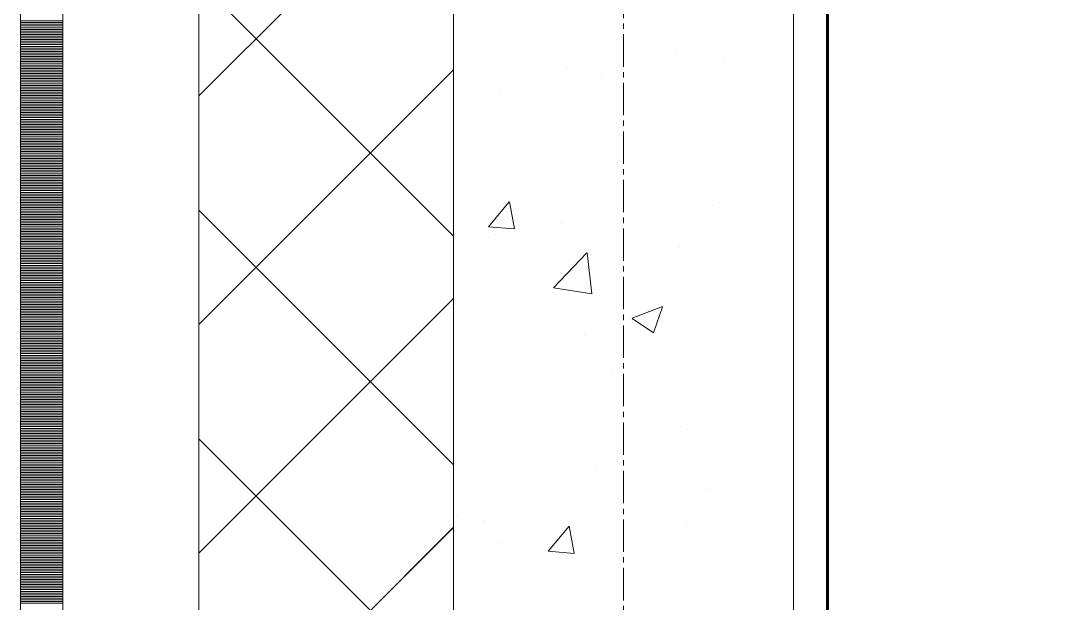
# Model space of a CAD drawing. Header units: millimetres. Extents: x 470010 to 1231400, y -134005 to 421770.
# Drawn here: x 672519 to 673122, y -76737 to -76393 of the extents above; entities that cross this region are included whole.
import ezdxf
from ezdxf.enums import TextEntityAlignment as Align

# ---------------------------------------------------------------- set-up
doc = ezdxf.new("R2010")
doc.units = ezdxf.units.MM
doc.linetypes.add('CENTER2', pattern=[28.575, 19.05, -3.175, 3.175, -3.175])
doc.linetypes.add('DASHED', pattern=[19.05, 12.7, -6.35])
doc.layers.get('Defpoints').update_dxf_attribs({"color": 140})
for name, color, linetype, lineweight in [('0) шп потолок', 3, 'Continuous', 60), ('АР_Стены ПЕНОблок', 52, 'Continuous', 20), ('АР_Тонкая', 254, 'Continuous', 5), ('АР_Утеплитель', 31, 'Continuous', 0), ('АР_Штриховка', 8, 'Continuous', 0)]:
    doc.layers.add(name, color=color, linetype=linetype, lineweight=lineweight)
doc.layers.add('АР_Делит', color=120, linetype='Continuous', lineweight=0, plot=False)
doc.layers.add('РД_Оси_100', color=7, linetype='Continuous', lineweight=0, true_color=0x525252)
doc.styles.add('style1', font='ARIALN.TTF')

# ---------------------------------------------------------------- blocks, each defined once
blk = doc.blocks.new('СОШ_2200_АР_ОСИ_М100_28.05.24')
at = {"layer": 'АР_Делит', "color": 251, "linetype": 'DASHED', "true_color": 0x636466}
blk.add_lwpolyline([(114955, 135155), (114955, -355), (93595.036, -355), (93595.036, 13855), (94145, 13855), (94145, 68320), (66055, 68320), (66055, 13857.73), (83455, 13857.73), (83455, -355), (45245, -355), (45245, 13145), (44695, 13145), (44695, 26755), (45245, 26755), (45245, 68320), (20455, 68320), (20455, 26755), (27955, 26755), (27955, 13145), (-355, 13145), (-355, 100855)], dxfattribs=at)
at = {"layer": 'РД_Оси_100', "color": 251, "linetype": 'CENTER2', "true_color": 0x636466}
blk.add_line((0, -6155), (0, 139938.679), dxfattribs=at)
blk = doc.blocks.new('A$C9108343f')
at = {"layer": '0) шп потолок'}
blk.add_lwpolyline([(14854.96, 26375), (14854.96, 29445), (7274.96, 29445), (7274.96, 20375), (14854.96, 20375), (14854.96, 25235)], dxfattribs=at)
at = {"layer": 'АР_Стены ПЕНОблок', "color": 18, "linetype": 'Continuous', "lineweight": 20, "true_color": 0x000000}
for p, q in [((7054.96, 97555), (7054.96, 21355)), ((7254.96, 21355), (7254.96, 97555))]:
    blk.add_line(p, q, dxfattribs=at)
at = {"layer": 'АР_Тонкая', "color": 18, "linetype": 'Continuous', "lineweight": 5, "true_color": 0x000000}
for p, q in [((6799.96, 97555), (6799.96, 21355)), ((6824.96, 97555), (6824.96, 21355)), ((6824.96, 21355), (6824.96, 97555)), ((6904.96, 21355), (6904.96, 97555))]:
    blk.add_line(p, q, dxfattribs=at)
at = {"layer": 'АР_Утеплитель', "color": 18, "linetype": 'Continuous', "lineweight": 0, "true_color": 0x000000}
for p, q in [((6904.96, 97555), (6904.96, 21355)), ((7054.96, 21355), (7054.96, 97555))]:
    blk.add_line(p, q, dxfattribs=at)
at = {"layer": 'АР_Штриховка', "color": 18, "linetype": 'Continuous', "lineweight": 0, "true_color": 0x000000}
for p, q in [((6904.96, 23928.57), (7054.96, 24078.57)), ((7054.96, 23846), (6904.96, 23996)), ((6799.96, 23972.75), (6824.96, 23972.75)), ((6799.96, 23971.75), (6824.96, 23971.75)), ((6799.96, 23970.75), (6824.96, 23970.75)), ((6799.96, 23969.75), (6824.96, 23969.75)), ((6799.96, 23968.75), (6824.96, 23968.75)), ((7238.69, 23968.83), (7238.69, 23968.83)), ((6799.96, 23967.75), (6824.96, 23967.75)), ((6799.96, 23966.75), (6824.96, 23966.75)), ((6799.96, 23965.75), (6824.96, 23965.75)), ((6799.96, 23964.75), (6824.96, 23964.75)), ((6799.96, 23963.75), (6824.96, 23963.75)), ((6799.96, 23962.75), (6824.96, 23962.75)), ((6799.96, 23961.75), (6824.96, 23961.75)), ((6799.96, 23960.75), (6824.96, 23960.75)), ((6799.96, 23959.75), (6824.96, 23959.75)), ((6799.96, 23958.75), (6824.96, 23958.75)), ((6799.96, 23957.75), (6824.96, 23957.75)), ((6799.96, 23956.75), (6824.96, 23956.75)), ((6799.96, 23955.75), (6824.96, 23955.75)), ((6799.96, 23954.75), (6824.96, 23954.75)), ((6799.96, 23953.75), (6824.96, 23953.75)), ((6799.96, 23952.75), (6824.96, 23952.75)), ((6799.96, 23951.75), (6824.96, 23951.75)), ((6799.96, 23950.75), (6824.96, 23950.75)), ((7185.51, 23953.33), (7185.51, 23953.33)), ((6799.96, 23949.75), (6824.96, 23949.75)), ((6799.96, 23948.75), (6824.96, 23948.75)), ((6799.96, 23947.75), (6824.96, 23947.75)), ((6799.96, 23946.75), (6824.96, 23946.75)), ((6799.96, 23945.75), (6824.96, 23945.75)), ((6799.96, 23944.75), (6824.96, 23944.75)), ((7121.92, 23944.95), (7121.92, 23944.95)), ((7214.59, 23950.34), (7214.59, 23950.34)), ((6799.96, 23943.75), (6824.96, 23943.75)), ((6799.96, 23942.75), (6824.96, 23942.75)), ((6799.96, 23941.75), (6824.96, 23941.75)), ((6799.96, 23940.75), (6824.96, 23940.75)), ((6799.96, 23939.75), (6824.96, 23939.75)), ((6799.96, 23938.75), (6824.96, 23938.75)), ((6904.96, 23793.86), (7054.96, 23943.86)), ((7142.23, 23939.39), (7142.23, 23939.39)), ((7156.65, 23940.44), (7156.65, 23940.44)), ((6799.96, 23937.75), (6824.96, 23937.75)), ((6799.96, 23936.75), (6824.96, 23936.75)), ((6799.96, 23935.75), (6824.96, 23935.75)), ((6799.96, 23934.75), (6824.96, 23934.75)), ((6799.96, 23933.75), (6824.96, 23933.75)), ((6799.96, 23932.75), (6824.96, 23932.75)), ((6799.96, 23931.75), (6824.96, 23931.75)), ((6799.96, 23930.75), (6824.96, 23930.75)), ((6799.96, 23929.75), (6824.96, 23929.75)), ((6799.96, 23928.75), (6824.96, 23928.75)), ((6799.96, 23927.75), (6824.96, 23927.75)), ((6799.96, 23926.75), (6824.96, 23926.75)), ((7082.66, 23931.3), (7082.66, 23931.3)), ((6799.96, 23925.75), (6824.96, 23925.75)), ((6799.96, 23924.75), (6824.96, 23924.75)), ((6799.96, 23923.75), (6824.96, 23923.75)), ((6799.96, 23922.75), (6824.96, 23922.75)), ((6799.96, 23921.75), (6824.96, 23921.75)), ((6799.96, 23920.75), (6824.96, 23920.75)), ((6799.96, 23919.75), (6824.96, 23919.75)), ((6799.96, 23918.75), (6824.96, 23918.75)), ((6799.96, 23917.75), (6824.96, 23917.75)), ((6799.96, 23916.75), (6824.96, 23916.75)), ((6799.96, 23915.75), (6824.96, 23915.75)), ((6799.96, 23914.75), (6824.96, 23914.75)), ((6799.96, 23913.75), (6824.96, 23913.75)), ((6799.96, 23912.75), (6824.96, 23912.75)), ((6799.96, 23911.75), (6824.96, 23911.75)), ((6799.96, 23910.75), (6824.96, 23910.75)), ((6799.96, 23909.75), (6824.96, 23909.75)), ((6799.96, 23908.75), (6824.96, 23908.75)), ((6799.96, 23907.75), (6824.96, 23907.75)), ((6799.96, 23906.75), (6824.96, 23906.75)), ((6799.96, 23905.75), (6824.96, 23905.75)), ((6799.96, 23904.75), (6824.96, 23904.75)), ((6799.96, 23903.75), (6824.96, 23903.75)), ((6799.96, 23902.75), (6824.96, 23902.75)), ((6799.96, 23901.75), (6824.96, 23901.75)), ((6799.96, 23900.75), (6824.96, 23900.75)), ((6799.96, 23899.75), (6824.96, 23899.75)), ((6799.96, 23898.75), (6824.96, 23898.75)), ((6799.96, 23897.75), (6824.96, 23897.75)), ((6799.96, 23896.75), (6824.96, 23896.75)), ((6799.96, 23895.75), (6824.96, 23895.75)), ((6799.96, 23894.75), (6824.96, 23894.75)), ((6799.96, 23893.75), (6824.96, 23893.75)), ((6799.96, 23892.75), (6824.96, 23892.75)), ((6799.96, 23891.75), (6824.96, 23891.75)), ((6799.96, 23890.75), (6824.96, 23890.75)), ((6799.96, 23889.75), (6824.96, 23889.75)), ((6799.96, 23888.75), (6824.96, 23888.75)), ((6799.96, 23887.75), (6824.96, 23887.75)), ((6799.96, 23886.75), (6824.96, 23886.75)), ((6799.96, 23885.75), (6824.96, 23885.75)), ((6799.96, 23884.75), (6824.96, 23884.75)), ((6799.96, 23883.75), (6824.96, 23883.75)), ((6799.96, 23882.75), (6824.96, 23882.75)), ((6799.96, 23881.75), (6824.96, 23881.75)), ((6799.96, 23880.75), (6824.96, 23880.75)), ((6799.96, 23879.75), (6824.96, 23879.75)), ((6799.96, 23878.75), (6824.96, 23878.75)), ((6799.96, 23877.75), (6824.96, 23877.75)), ((6799.96, 23876.75), (6824.96, 23876.75)), ((6799.96, 23875.75), (6824.96, 23875.75)), ((6799.96, 23874.75), (6824.96, 23874.75)), ((6799.96, 23873.75), (6824.96, 23873.75)), ((6799.96, 23872.75), (6824.96, 23872.75)), ((6799.96, 23871.75), (6824.96, 23871.75)), ((6799.96, 23870.75), (6824.96, 23870.75)), ((6799.96, 23869.75), (6824.96, 23869.75)), ((6799.96, 23868.75), (6824.96, 23868.75)), ((6799.96, 23867.75), (6824.96, 23867.75)), ((6799.96, 23866.75), (6824.96, 23866.75)), ((7075.43, 23851.52), (7087.68, 23866.11)), ((7090.75, 23850.21), (7087.81, 23866.13)), ((6799.96, 23865.75), (6824.96, 23865.75)), ((6799.96, 23864.75), (6824.96, 23864.75)), ((6799.96, 23863.75), (6824.96, 23863.75)), ((6799.96, 23862.75), (6824.96, 23862.75)), ((6799.96, 23861.75), (6824.96, 23861.75)), ((6799.96, 23860.75), (6824.96, 23860.75)), ((7054.96, 23711.3), (6904.96, 23861.3)), ((7211.5, 23865.79), (7211.5, 23865.79)), ((7214.89, 23865.81), (7214.89, 23865.81)), ((6799.96, 23859.75), (6824.96, 23859.75)), ((6799.96, 23858.75), (6824.96, 23858.75)), ((6799.96, 23857.75), (6824.96, 23857.75)), ((6799.96, 23856.75), (6824.96, 23856.75)), ((6799.96, 23855.75), (6824.96, 23855.75)), ((6799.96, 23854.75), (6824.96, 23854.75)), ((6799.96, 23853.75), (6824.96, 23853.75)), ((6799.96, 23852.75), (6824.96, 23852.75)), ((6799.96, 23851.75), (6824.96, 23851.75)), ((6799.96, 23850.75), (6824.96, 23850.75)), ((6799.96, 23849.75), (6824.96, 23849.75)), ((6799.96, 23848.75), (6824.96, 23848.75)), ((7075.43, 23851.51), (7090.61, 23850.18)), ((7118.69, 23853.14), (7118.69, 23853.14)), ((6799.96, 23847.75), (6824.96, 23847.75)), ((6799.96, 23846.75), (6824.96, 23846.75)), ((6799.96, 23845.75), (6824.96, 23845.75)), ((6799.96, 23844.75), (6824.96, 23844.75)), ((6799.96, 23843.75), (6824.96, 23843.75)), ((6799.96, 23842.75), (6824.96, 23842.75)), ((7055.1, 23844.77), (7055.1, 23844.77)), ((7079.57, 23846.74), (7079.57, 23846.74)), ((6799.96, 23841.75), (6824.96, 23841.75)), ((6799.96, 23840.75), (6824.96, 23840.75)), ((6799.96, 23839.75), (6824.96, 23839.75)), ((6799.96, 23838.75), (6824.96, 23838.75)), ((6799.96, 23837.75), (6824.96, 23837.75)), ((6799.96, 23836.75), (6824.96, 23836.75)), ((7113.66, 23815.56), (7133.44, 23836.18)), ((7136.29, 23812.06), (7133.48, 23836.19)), ((7188.16, 23839.72), (7188.16, 23839.72)), ((6799.96, 23835.75), (6824.96, 23835.75)), ((6799.96, 23834.75), (6824.96, 23834.75)), ((6799.96, 23833.75), (6824.96, 23833.75)), ((6799.96, 23832.75), (6824.96, 23832.75)), ((6799.96, 23831.75), (6824.96, 23831.75)), ((6799.96, 23830.75), (6824.96, 23830.75)), ((6799.96, 23829.75), (6824.96, 23829.75)), ((6799.96, 23828.75), (6824.96, 23828.75)), ((6799.96, 23827.75), (6824.96, 23827.75)), ((6799.96, 23826.75), (6824.96, 23826.75)), ((6799.96, 23825.75), (6824.96, 23825.75)), ((6799.96, 23824.75), (6824.96, 23824.75)), ((6799.96, 23823.75), (6824.96, 23823.75)), ((6799.96, 23822.75), (6824.96, 23822.75)), ((6799.96, 23821.75), (6824.96, 23821.75)), ((6799.96, 23820.75), (6824.96, 23820.75)), ((6799.96, 23819.75), (6824.96, 23819.75)), ((6799.96, 23818.75), (6824.96, 23818.75)), ((6799.96, 23817.75), (6824.96, 23817.75)), ((6799.96, 23816.75), (6824.96, 23816.75)), ((6799.96, 23815.75), (6824.96, 23815.75)), ((6799.96, 23814.75), (6824.96, 23814.75)), ((6799.96, 23813.75), (6824.96, 23813.75)), ((6799.96, 23812.75), (6824.96, 23812.75)), ((6799.96, 23811.75), (6824.96, 23811.75)), ((7113.69, 23815.5), (7136.28, 23812)), ((6799.96, 23810.75), (6824.96, 23810.75)), ((6799.96, 23809.75), (6824.96, 23809.75)), ((6799.96, 23808.75), (6824.96, 23808.75)), ((6799.96, 23807.75), (6824.96, 23807.75)), ((6799.96, 23806.75), (6824.96, 23806.75)), ((6799.96, 23805.75), (6824.96, 23805.75)), ((6904.96, 23659.16), (7054.96, 23809.16)), ((6799.96, 23804.75), (6824.96, 23804.75)), ((6799.96, 23803.75), (6824.96, 23803.75)), ((6799.96, 23802.75), (6824.96, 23802.75)), ((6799.96, 23801.75), (6824.96, 23801.75)), ((6799.96, 23800.75), (6824.96, 23800.75)), ((6799.96, 23799.75), (6824.96, 23799.75)), ((7160.09, 23797.66), (7177.88, 23804.49)), ((7172.68, 23789.02), (7177.83, 23804.36)), ((6799.96, 23798.75), (6824.96, 23798.75)), ((6799.96, 23797.75), (6824.96, 23797.75)), ((6799.96, 23796.75), (6824.96, 23796.75)), ((6799.96, 23795.75), (6824.96, 23795.75)), ((6799.96, 23794.75), (6824.96, 23794.75)), ((6799.96, 23793.75), (6824.96, 23793.75)), ((7160.04, 23797.54), (7172.67, 23789.02)), ((6799.96, 23792.75), (6824.96, 23792.75)), ((6799.96, 23791.75), (6824.96, 23791.75)), ((6799.96, 23790.75), (6824.96, 23790.75)), ((6799.96, 23789.75), (6824.96, 23789.75)), ((6799.96, 23788.75), (6824.96, 23788.75)), ((6799.96, 23787.75), (6824.96, 23787.75)), ((7131.74, 23787.84), (7131.74, 23787.84)), ((6799.96, 23786.75), (6824.96, 23786.75)), ((6799.96, 23785.75), (6824.96, 23785.75)), ((6799.96, 23784.75), (6824.96, 23784.75)), ((6799.96, 23783.75), (6824.96, 23783.75)), ((6799.96, 23782.75), (6824.96, 23782.75)), ((6799.96, 23781.75), (6824.96, 23781.75)), ((6799.96, 23780.75), (6824.96, 23780.75)), ((6799.96, 23779.75), (6824.96, 23779.75)), ((6799.96, 23778.75), (6824.96, 23778.75)), ((6799.96, 23777.75), (6824.96, 23777.75)), ((6799.96, 23776.75), (6824.96, 23776.75)), ((6799.96, 23775.75), (6824.96, 23775.75)), ((7208.41, 23781.23), (7208.41, 23781.23)), ((6799.96, 23774.75), (6824.96, 23774.75)), ((6799.96, 23773.75), (6824.96, 23773.75)), ((6799.96, 23772.75), (6824.96, 23772.75)), ((6799.96, 23771.75), (6824.96, 23771.75)), ((6799.96, 23770.75), (6824.96, 23770.75)), ((6799.96, 23769.75), (6824.96, 23769.75)), ((6799.96, 23768.75), (6824.96, 23768.75)), ((6799.96, 23767.75), (6824.96, 23767.75)), ((6799.96, 23766.75), (6824.96, 23766.75)), ((6799.96, 23765.75), (6824.96, 23765.75)), ((6799.96, 23764.75), (6824.96, 23764.75)), ((6799.96, 23763.75), (6824.96, 23763.75)), ((7148.07, 23765.63), (7148.07, 23765.63)), ((6799.96, 23762.75), (6824.96, 23762.75)), ((6799.96, 23761.75), (6824.96, 23761.75)), ((6799.96, 23760.75), (6824.96, 23760.75)), ((6799.96, 23759.75), (6824.96, 23759.75)), ((6799.96, 23758.75), (6824.96, 23758.75)), ((6799.96, 23757.75), (6824.96, 23757.75)), ((7076.48, 23762.19), (7076.48, 23762.19)), ((6799.96, 23756.75), (6824.96, 23756.75)), ((6799.96, 23755.75), (6824.96, 23755.75)), ((6799.96, 23754.75), (6824.96, 23754.75)), ((6799.96, 23753.75), (6824.96, 23753.75)), ((6799.96, 23752.75), (6824.96, 23752.75)), ((6799.96, 23751.75), (6824.96, 23751.75)), ((6799.96, 23750.75), (6824.96, 23750.75)), ((6799.96, 23749.75), (6824.96, 23749.75)), ((6799.96, 23748.75), (6824.96, 23748.75)), ((6799.96, 23747.75), (6824.96, 23747.75)), ((6799.96, 23746.75), (6824.96, 23746.75)), ((6799.96, 23745.75), (6824.96, 23745.75)), ((6799.96, 23744.75), (6824.96, 23744.75)), ((6799.96, 23743.75), (6824.96, 23743.75)), ((6799.96, 23742.75), (6824.96, 23742.75)), ((6799.96, 23741.75), (6824.96, 23741.75)), ((6799.96, 23740.75), (6824.96, 23740.75)), ((6799.96, 23739.75), (6824.96, 23739.75)), ((6799.96, 23738.75), (6824.96, 23738.75)), ((6799.96, 23737.75), (6824.96, 23737.75)), ((6799.96, 23736.75), (6824.96, 23736.75)), ((6799.96, 23735.75), (6824.96, 23735.75)), ((6799.96, 23734.75), (6824.96, 23734.75)), ((6799.96, 23733.75), (6824.96, 23733.75)), ((6799.96, 23732.75), (6824.96, 23732.75)), ((6799.96, 23731.75), (6824.96, 23731.75)), ((6799.96, 23730.75), (6824.96, 23730.75)), ((6799.96, 23729.75), (6824.96, 23729.75)), ((6799.96, 23728.75), (6824.96, 23728.75)), ((6799.96, 23727.75), (6824.96, 23727.75)), ((7192.61, 23732.07), (7192.61, 23732.07)), ((6799.96, 23726.75), (6824.96, 23726.75)), ((6799.96, 23725.75), (6824.96, 23725.75)), ((6799.96, 23724.75), (6824.96, 23724.75)), ((6799.96, 23723.75), (6824.96, 23723.75)), ((6799.96, 23722.75), (6824.96, 23722.75)), ((6799.96, 23721.75), (6824.96, 23721.75)), ((7054.96, 23576.59), (6904.96, 23726.59)), ((6799.96, 23720.75), (6824.96, 23720.75)), ((6799.96, 23719.75), (6824.96, 23719.75)), ((6799.96, 23718.75), (6824.96, 23718.75)), ((6799.96, 23717.75), (6824.96, 23717.75)), ((6799.96, 23716.75), (6824.96, 23716.75)), ((6799.96, 23715.75), (6824.96, 23715.75)), ((6799.96, 23714.75), (6824.96, 23714.75)), ((6799.96, 23713.75), (6824.96, 23713.75)), ((6799.96, 23712.75), (6824.96, 23712.75)), ((6799.96, 23711.75), (6824.96, 23711.75)), ((6799.96, 23710.75), (6824.96, 23710.75)), ((6799.96, 23709.75), (6824.96, 23709.75)), ((7138.69, 23709.93), (7138.69, 23709.93)), ((6799.96, 23708.75), (6824.96, 23708.75)), ((6799.96, 23707.75), (6824.96, 23707.75)), ((6799.96, 23706.75), (6824.96, 23706.75)), ((6799.96, 23705.75), (6824.96, 23705.75)), ((6799.96, 23704.75), (6824.96, 23704.75)), ((6799.96, 23703.75), (6824.96, 23703.75)), ((6799.96, 23702.75), (6824.96, 23702.75)), ((6799.96, 23701.75), (6824.96, 23701.75)), ((6799.96, 23700.75), (6824.96, 23700.75)), ((6799.96, 23699.75), (6824.96, 23699.75)), ((6799.96, 23698.75), (6824.96, 23698.75)), ((6799.96, 23697.75), (6824.96, 23697.75)), ((6799.96, 23696.75), (6824.96, 23696.75)), ((6799.96, 23695.75), (6824.96, 23695.75)), ((6799.96, 23694.75), (6824.96, 23694.75)), ((6799.96, 23693.75), (6824.96, 23693.75)), ((6799.96, 23692.75), (6824.96, 23692.75)), ((6799.96, 23691.75), (6824.96, 23691.75)), ((7205.32, 23696.68), (7205.32, 23696.68)), ((6799.96, 23690.75), (6824.96, 23690.75)), ((6799.96, 23689.75), (6824.96, 23689.75)), ((6799.96, 23688.75), (6824.96, 23688.75)), ((6799.96, 23687.75), (6824.96, 23687.75)), ((6799.96, 23686.75), (6824.96, 23686.75)), ((6799.96, 23685.75), (6824.96, 23685.75)), ((7241.66, 23686.57), (7241.66, 23686.57)), ((6799.96, 23684.75), (6824.96, 23684.75)), ((6799.96, 23683.75), (6824.96, 23683.75)), ((6799.96, 23682.75), (6824.96, 23682.75)), ((6799.96, 23681.75), (6824.96, 23681.75)), ((6799.96, 23680.75), (6824.96, 23680.75)), ((6799.96, 23679.75), (6824.96, 23679.75)), ((7056.66, 23681.54), (7056.66, 23681.54)), ((6799.96, 23678.75), (6824.96, 23678.75)), ((6799.96, 23677.75), (6824.96, 23677.75)), ((6799.96, 23676.75), (6824.96, 23676.75)), ((6799.96, 23675.75), (6824.96, 23675.75)), ((6799.96, 23674.75), (6824.96, 23674.75)), ((6799.96, 23673.75), (6824.96, 23673.75)), ((6904.96, 23524.45), (7054.96, 23674.45)), ((7073.39, 23677.63), (7073.39, 23677.63)), ((7110.68, 23660.46), (7122.92, 23675.05)), ((7125.99, 23659.15), (7123.05, 23675.07)), ((7192.25, 23675.81), (7192.25, 23675.81)), ((6799.96, 23672.75), (6824.96, 23672.75)), ((6799.96, 23671.75), (6824.96, 23671.75)), ((6799.96, 23670.75), (6824.96, 23670.75)), ((6799.96, 23669.75), (6824.96, 23669.75)), ((6799.96, 23668.75), (6824.96, 23668.75)), ((6799.96, 23667.75), (6824.96, 23667.75)), ((6799.96, 23666.75), (6824.96, 23666.75)), ((6799.96, 23665.75), (6824.96, 23665.75)), ((6799.96, 23664.75), (6824.96, 23664.75)), ((6799.96, 23663.75), (6824.96, 23663.75)), ((6799.96, 23662.75), (6824.96, 23662.75)), ((6799.96, 23661.75), (6824.96, 23661.75)), ((7081.25, 23665.45), (7081.25, 23665.45)), ((6799.96, 23660.75), (6824.96, 23660.75)), ((6799.96, 23659.75), (6824.96, 23659.75)), ((6799.96, 23658.75), (6824.96, 23658.75)), ((6799.96, 23657.75), (6824.96, 23657.75)), ((6799.96, 23656.75), (6824.96, 23656.75)), ((6799.96, 23655.75), (6824.96, 23655.75)), ((6799.96, 23654.75), (6824.96, 23654.75)), ((7110.68, 23660.46), (7125.86, 23659.13)), ((6799.96, 23653.75), (6824.96, 23653.75)), ((6799.96, 23652.75), (6824.96, 23652.75)), ((6799.96, 23651.75), (6824.96, 23651.75)), ((6799.96, 23650.75), (6824.96, 23650.75)), ((6799.96, 23649.75), (6824.96, 23649.75)), ((6799.96, 23648.75), (6824.96, 23648.75)), ((6799.96, 23647.75), (6824.96, 23647.75)), ((6799.96, 23646.75), (6824.96, 23646.75)), ((6799.96, 23645.75), (6824.96, 23645.75)), ((6799.96, 23644.75), (6824.96, 23644.75)), ((6799.96, 23643.75), (6824.96, 23643.75)), ((6799.96, 23642.75), (6824.96, 23642.75)), ((6799.96, 23641.75), (6824.96, 23641.75)), ((6799.96, 23640.75), (6824.96, 23640.75)), ((6799.96, 23639.75), (6824.96, 23639.75)), ((6799.96, 23638.75), (6824.96, 23638.75)), ((6799.96, 23637.75), (6824.96, 23637.75)), ((6799.96, 23636.75), (6824.96, 23636.75)), ((6799.96, 23635.75), (6824.96, 23635.75)), ((6799.96, 23634.75), (6824.96, 23634.75)), ((6799.96, 23633.75), (6824.96, 23633.75)), ((6799.96, 23632.75), (6824.96, 23632.75)), ((6799.96, 23631.75), (6824.96, 23631.75)), ((6799.96, 23630.75), (6824.96, 23630.75)), ((6799.96, 23629.75), (6824.96, 23629.75))]:
    blk.add_line(p, q, dxfattribs=at)
at = {"layer": 'РД_Оси_100'}
blk.add_blockref('СОШ_2200_АР_ОСИ_М100_28.05.24', (7154.96, 6755), dxfattribs=at)
at = {"layer": 'Defpoints', "color": 18, "true_color": 0x000000, "style": 'style1'}
for p in [(143949.34, 316089.12), (143974.98, 281639.5), (143890.4, 273244.71), (143839.99, 264276.81), (143967.75, 254892.38), (12251.96, 104178.14), (12382.58, 96023.14)]:
    blk.add_attdef('АР-ПОМЕЩЕНИЕ:НАИМЕНОВАНИЕ', text='', height=100, dxfattribs=at).set_placement(p, align=Align.MIDDLE)
at = {"layer": 'Defpoints', "color": 18, "true_color": 0x000000, "style": 'style1', "flags": 8}
for p in [(143951.3, 279099.09), (143848.34, 269251.11), (143875.33, 260094.25), (144049.74, 250824.7), (163419.28, 238153.36), (155897.46, 237965.97), (183037.2, 237965.97), (143342.94, 237876.19)]:
    blk.add_attdef('АР-ПОМЕЩЕНИЕ:НАИМЕНОВАНИЕ', text='', height=100, dxfattribs=at).set_placement(p, align=Align.MIDDLE)

msp = doc.modelspace()

# ---------------------------------------------------------------- linework, layer by layer
at = {"layer": '0) шп потолок'}
msp.add_lwpolyline([(680573.57, -73991.242), (680573.57, -70921.242), (672993.57, -70921.242), (672993.57, -79991.242), (680573.57, -79991.242), (680573.57, -75131.242)], dxfattribs=at)
at = {"layer": 'АР_Стены ПЕНОблок', "color": 18, "linetype": 'Continuous', "lineweight": 20, "true_color": 0x000000}
for p, q in [((672773.57, -2811.242), (672773.57, -79011.242)), ((672973.57, -79011.242), (672973.57, -2811.242))]:
    msp.add_line(p, q, dxfattribs=at)
at = {"layer": 'АР_Тонкая', "color": 18, "linetype": 'Continuous', "lineweight": 5, "true_color": 0x000000}
for p, q in [((672518.57, -2811.242), (672518.57, -79011.242)), ((672543.57, -2811.242), (672543.57, -79011.242)), ((672543.57, -79011.242), (672543.57, -2811.242)), ((672623.57, -79011.242), (672623.57, -2811.242))]:
    msp.add_line(p, q, dxfattribs=at)
at = {"layer": 'АР_Утеплитель', "color": 18, "linetype": 'Continuous', "lineweight": 0, "true_color": 0x000000}
for p, q in [((672623.57, -2811.242), (672623.57, -79011.242)), ((672773.57, -79011.242), (672773.57, -2811.242))]:
    msp.add_line(p, q, dxfattribs=at)
at = {"layer": 'АР_Штриховка', "color": 18, "linetype": 'Continuous', "lineweight": 0, "true_color": 0x000000}
for p, q in [((672623.57, -76437.676), (672773.57, -76287.676)), ((672773.57, -76520.243), (672623.57, -76370.243)), ((672518.57, -76393.492), (672543.57, -76393.492)), ((672518.57, -76394.492), (672543.57, -76394.492)), ((672518.57, -76395.492), (672543.57, -76395.492)), ((672518.57, -76396.492), (672543.57, -76396.492)), ((672518.57, -76397.492), (672543.57, -76397.492)), ((672518.57, -76398.492), (672543.57, -76398.492)), ((672518.57, -76399.492), (672543.57, -76399.492)), ((672518.57, -76400.492), (672543.57, -76400.492)), ((672518.57, -76401.492), (672543.57, -76401.492)), ((672518.57, -76402.492), (672543.57, -76402.492)), ((672518.57, -76403.492), (672543.57, -76403.492)), ((672518.57, -76404.492), (672543.57, -76404.492)), ((672518.57, -76405.492), (672543.57, -76405.492)), ((672518.57, -76406.492), (672543.57, -76406.492)), ((672518.57, -76407.492), (672543.57, -76407.492)), ((672518.57, -76408.492), (672543.57, -76408.492)), ((672518.57, -76409.492), (672543.57, -76409.492)), ((672518.57, -76410.492), (672543.57, -76410.492)), ((672518.57, -76411.492), (672543.57, -76411.492)), ((672518.57, -76412.492), (672543.57, -76412.492)), ((672518.57, -76413.492), (672543.57, -76413.492)), ((672518.57, -76414.492), (672543.57, -76414.492)), ((672518.57, -76415.492), (672543.57, -76415.492)), ((672518.57, -76416.492), (672543.57, -76416.492)), ((672518.57, -76417.492), (672543.57, -76417.492)), ((672518.57, -76418.492), (672543.57, -76418.492)), ((672518.57, -76419.492), (672543.57, -76419.492)), ((672518.57, -76420.492), (672543.57, -76420.492)), ((672518.57, -76421.492), (672543.57, -76421.492)), ((672518.57, -76422.492), (672543.57, -76422.492)), ((672518.57, -76423.492), (672543.57, -76423.492)), ((672518.57, -76424.492), (672543.57, -76424.492)), ((672623.57, -76572.38), (672773.57, -76422.38)), ((672518.57, -76425.492), (672543.57, -76425.492)), ((672518.57, -76426.492), (672543.57, -76426.492)), ((672518.57, -76427.492), (672543.57, -76427.492)), ((672518.57, -76428.492), (672543.57, -76428.492)), ((672518.57, -76429.492), (672543.57, -76429.492)), ((672518.57, -76430.492), (672543.57, -76430.492)), ((672518.57, -76431.492), (672543.57, -76431.492)), ((672518.57, -76432.492), (672543.57, -76432.492)), ((672518.57, -76433.492), (672543.57, -76433.492)), ((672518.57, -76434.492), (672543.57, -76434.492)), ((672518.57, -76435.492), (672543.57, -76435.492)), ((672518.57, -76436.492), (672543.57, -76436.492)), ((672518.57, -76437.492), (672543.57, -76437.492)), ((672518.57, -76438.492), (672543.57, -76438.492)), ((672518.57, -76439.492), (672543.57, -76439.492)), ((672518.57, -76440.492), (672543.57, -76440.492)), ((672518.57, -76441.492), (672543.57, -76441.492)), ((672518.57, -76442.492), (672543.57, -76442.492)), ((672518.57, -76443.492), (672543.57, -76443.492)), ((672518.57, -76444.492), (672543.57, -76444.492)), ((672518.57, -76445.492), (672543.57, -76445.492)), ((672518.57, -76446.492), (672543.57, -76446.492)), ((672518.57, -76447.492), (672543.57, -76447.492)), ((672518.57, -76448.492), (672543.57, -76448.492)), ((672518.57, -76449.492), (672543.57, -76449.492)), ((672518.57, -76450.492), (672543.57, -76450.492)), ((672518.57, -76451.492), (672543.57, -76451.492)), ((672518.57, -76452.492), (672543.57, -76452.492)), ((672518.57, -76453.492), (672543.57, -76453.492)), ((672518.57, -76454.492), (672543.57, -76454.492)), ((672518.57, -76455.492), (672543.57, -76455.492)), ((672518.57, -76456.492), (672543.57, -76456.492)), ((672518.57, -76457.492), (672543.57, -76457.492)), ((672518.57, -76458.492), (672543.57, -76458.492)), ((672518.57, -76459.492), (672543.57, -76459.492)), ((672518.57, -76460.492), (672543.57, -76460.492)), ((672518.57, -76461.492), (672543.57, -76461.492)), ((672518.57, -76462.492), (672543.57, -76462.492)), ((672518.57, -76463.492), (672543.57, -76463.492)), ((672518.57, -76464.492), (672543.57, -76464.492)), ((672518.57, -76465.492), (672543.57, -76465.492)), ((672518.57, -76466.492), (672543.57, -76466.492)), ((672518.57, -76467.492), (672543.57, -76467.492)), ((672518.57, -76468.492), (672543.57, -76468.492)), ((672518.57, -76469.492), (672543.57, -76469.492)), ((672518.57, -76470.492), (672543.57, -76470.492)), ((672518.57, -76471.492), (672543.57, -76471.492)), ((672518.57, -76472.492), (672543.57, -76472.492)), ((672518.57, -76473.492), (672543.57, -76473.492)), ((672518.57, -76474.492), (672543.57, -76474.492)), ((672518.57, -76475.492), (672543.57, -76475.492)), ((672518.57, -76476.492), (672543.57, -76476.492)), ((672518.57, -76477.492), (672543.57, -76477.492)), ((672518.57, -76478.492), (672543.57, -76478.492)), ((672518.57, -76479.492), (672543.57, -76479.492)), ((672518.57, -76480.492), (672543.57, -76480.492)), ((672518.57, -76481.492), (672543.57, -76481.492)), ((672518.57, -76482.492), (672543.57, -76482.492)), ((672518.57, -76483.492), (672543.57, -76483.492)), ((672518.57, -76484.492), (672543.57, -76484.492)), ((672518.57, -76485.492), (672543.57, -76485.492)), ((672518.57, -76486.492), (672543.57, -76486.492)), ((672518.57, -76487.492), (672543.57, -76487.492)), ((672518.57, -76488.492), (672543.57, -76488.492)), ((672518.57, -76489.492), (672543.57, -76489.492)), ((672518.57, -76490.492), (672543.57, -76490.492)), ((672518.57, -76491.492), (672543.57, -76491.492)), ((672518.57, -76492.492), (672543.57, -76492.492)), ((672518.57, -76493.492), (672543.57, -76493.492)), ((672518.57, -76494.492), (672543.57, -76494.492)), ((672518.57, -76495.492), (672543.57, -76495.492)), ((672518.57, -76496.492), (672543.57, -76496.492)), ((672518.57, -76497.492), (672543.57, -76497.492)), ((672518.57, -76498.492), (672543.57, -76498.492)), ((672518.57, -76499.492), (672543.57, -76499.492)), ((672518.57, -76500.492), (672543.57, -76500.492)), ((672518.57, -76501.492), (672543.57, -76501.492)), ((672518.57, -76502.492), (672543.57, -76502.492)), ((672518.57, -76503.492), (672543.57, -76503.492)), ((672794.045, -76514.726), (672806.29, -76500.133)), ((672809.359, -76516.034), (672806.422, -76500.112)), ((672518.57, -76504.492), (672543.57, -76504.492)), ((672518.57, -76505.492), (672543.57, -76505.492)), ((672518.57, -76506.492), (672543.57, -76506.492)), ((672518.57, -76507.492), (672543.57, -76507.492)), ((672518.57, -76508.492), (672543.57, -76508.492)), ((672518.57, -76509.492), (672543.57, -76509.492)), ((672773.57, -76654.947), (672623.57, -76504.947)), ((672518.57, -76510.492), (672543.57, -76510.492)), ((672518.57, -76511.492), (672543.57, -76511.492)), ((672518.57, -76512.492), (672543.57, -76512.492)), ((672518.57, -76513.492), (672543.57, -76513.492)), ((672518.57, -76514.492), (672543.57, -76514.492)), ((672518.57, -76515.492), (672543.57, -76515.492)), ((672794.044, -76514.73), (672809.226, -76516.058)), ((672518.57, -76516.492), (672543.57, -76516.492)), ((672518.57, -76517.492), (672543.57, -76517.492)), ((672518.57, -76518.492), (672543.57, -76518.492)), ((672518.57, -76519.492), (672543.57, -76519.492)), ((672518.57, -76520.492), (672543.57, -76520.492)), ((672518.57, -76521.492), (672543.57, -76521.492)), ((672518.57, -76522.492), (672543.57, -76522.492)), ((672518.57, -76523.492), (672543.57, -76523.492)), ((672518.57, -76524.492), (672543.57, -76524.492)), ((672518.57, -76525.492), (672543.57, -76525.492)), ((672518.57, -76526.492), (672543.57, -76526.492)), ((672518.57, -76527.492), (672543.57, -76527.492)), ((672518.57, -76528.492), (672543.57, -76528.492)), ((672518.57, -76529.492), (672543.57, -76529.492)), ((672518.57, -76530.492), (672543.57, -76530.492)), ((672518.57, -76531.492), (672543.57, -76531.492)), ((672518.57, -76532.492), (672543.57, -76532.492)), ((672518.57, -76533.492), (672543.57, -76533.492)), ((672832.271, -76550.679), (672852.054, -76530.06)), ((672854.901, -76554.178), (672852.095, -76530.056)), ((672518.57, -76534.492), (672543.57, -76534.492)), ((672518.57, -76535.492), (672543.57, -76535.492)), ((672518.57, -76536.492), (672543.57, -76536.492)), ((672518.57, -76537.492), (672543.57, -76537.492)), ((672518.57, -76538.492), (672543.57, -76538.492)), ((672518.57, -76539.492), (672543.57, -76539.492)), ((672518.57, -76540.492), (672543.57, -76540.492)), ((672518.57, -76541.492), (672543.57, -76541.492)), ((672518.57, -76542.492), (672543.57, -76542.492)), ((672518.57, -76543.492), (672543.57, -76543.492)), ((672518.57, -76544.492), (672543.57, -76544.492)), ((672518.57, -76545.492), (672543.57, -76545.492)), ((672518.57, -76546.492), (672543.57, -76546.492)), ((672518.57, -76547.492), (672543.57, -76547.492)), ((672518.57, -76548.492), (672543.57, -76548.492)), ((672518.57, -76549.492), (672543.57, -76549.492)), ((672518.57, -76550.492), (672543.57, -76550.492)), ((672518.57, -76551.492), (672543.57, -76551.492)), ((672832.301, -76550.743), (672854.891, -76554.246)), ((672518.57, -76552.492), (672543.57, -76552.492)), ((672518.57, -76553.492), (672543.57, -76553.492)), ((672518.57, -76554.492), (672543.57, -76554.492)), ((672518.57, -76555.492), (672543.57, -76555.492)), ((672518.57, -76556.492), (672543.57, -76556.492)), ((672518.57, -76557.492), (672543.57, -76557.492)), ((672623.57, -76707.084), (672773.57, -76557.084)), ((672518.57, -76558.492), (672543.57, -76558.492)), ((672518.57, -76559.492), (672543.57, -76559.492)), ((672518.57, -76560.492), (672543.57, -76560.492)), ((672518.57, -76561.492), (672543.57, -76561.492)), ((672518.57, -76562.492), (672543.57, -76562.492)), ((672518.57, -76563.492), (672543.57, -76563.492)), ((672878.705, -76568.581), (672896.49, -76561.754)), ((672891.295, -76577.227), (672896.446, -76561.878)), ((672518.57, -76564.492), (672543.57, -76564.492)), ((672518.57, -76565.492), (672543.57, -76565.492)), ((672518.57, -76566.492), (672543.57, -76566.492)), ((672518.57, -76567.492), (672543.57, -76567.492)), ((672518.57, -76568.492), (672543.57, -76568.492)), ((672518.57, -76569.492), (672543.57, -76569.492)), ((672878.651, -76568.701), (672891.285, -76577.223)), ((672518.57, -76570.492), (672543.57, -76570.492)), ((672518.57, -76571.492), (672543.57, -76571.492)), ((672518.57, -76572.492), (672543.57, -76572.492)), ((672518.57, -76573.492), (672543.57, -76573.492)), ((672518.57, -76574.492), (672543.57, -76574.492)), ((672518.57, -76575.492), (672543.57, -76575.492)), ((672518.57, -76576.492), (672543.57, -76576.492)), ((672518.57, -76577.492), (672543.57, -76577.492)), ((672518.57, -76578.492), (672543.57, -76578.492)), ((672518.57, -76579.492), (672543.57, -76579.492)), ((672518.57, -76580.492), (672543.57, -76580.492)), ((672518.57, -76581.492), (672543.57, -76581.492)), ((672518.57, -76582.492), (672543.57, -76582.492)), ((672518.57, -76583.492), (672543.57, -76583.492)), ((672518.57, -76584.492), (672543.57, -76584.492)), ((672518.57, -76585.492), (672543.57, -76585.492)), ((672518.57, -76586.492), (672543.57, -76586.492)), ((672518.57, -76587.492), (672543.57, -76587.492)), ((672518.57, -76588.492), (672543.57, -76588.492)), ((672518.57, -76589.492), (672543.57, -76589.492)), ((672518.57, -76590.492), (672543.57, -76590.492)), ((672518.57, -76591.492), (672543.57, -76591.492)), ((672518.57, -76592.492), (672543.57, -76592.492)), ((672518.57, -76593.492), (672543.57, -76593.492)), ((672518.57, -76594.492), (672543.57, -76594.492)), ((672518.57, -76595.492), (672543.57, -76595.492)), ((672518.57, -76596.492), (672543.57, -76596.492)), ((672518.57, -76597.492), (672543.57, -76597.492)), ((672518.57, -76598.492), (672543.57, -76598.492)), ((672518.57, -76599.492), (672543.57, -76599.492)), ((672518.57, -76600.492), (672543.57, -76600.492)), ((672518.57, -76601.492), (672543.57, -76601.492)), ((672518.57, -76602.492), (672543.57, -76602.492)), ((672518.57, -76603.492), (672543.57, -76603.492)), ((672518.57, -76604.492), (672543.57, -76604.492)), ((672518.57, -76605.492), (672543.57, -76605.492)), ((672518.57, -76606.492), (672543.57, -76606.492)), ((672518.57, -76607.492), (672543.57, -76607.492)), ((672518.57, -76608.492), (672543.57, -76608.492)), ((672518.57, -76609.492), (672543.57, -76609.492)), ((672518.57, -76610.492), (672543.57, -76610.492)), ((672518.57, -76611.492), (672543.57, -76611.492)), ((672518.57, -76612.492), (672543.57, -76612.492)), ((672518.57, -76613.492), (672543.57, -76613.492)), ((672518.57, -76614.492), (672543.57, -76614.492)), ((672518.57, -76615.492), (672543.57, -76615.492)), ((672518.57, -76616.492), (672543.57, -76616.492)), ((672518.57, -76617.492), (672543.57, -76617.492)), ((672518.57, -76618.492), (672543.57, -76618.492)), ((672518.57, -76619.492), (672543.57, -76619.492)), ((672518.57, -76620.492), (672543.57, -76620.492)), ((672518.57, -76621.492), (672543.57, -76621.492)), ((672518.57, -76622.492), (672543.57, -76622.492)), ((672518.57, -76623.492), (672543.57, -76623.492)), ((672518.57, -76624.492), (672543.57, -76624.492)), ((672518.57, -76625.492), (672543.57, -76625.492)), ((672518.57, -76626.492), (672543.57, -76626.492)), ((672518.57, -76627.492), (672543.57, -76627.492)), ((672518.57, -76628.492), (672543.57, -76628.492)), ((672518.57, -76629.492), (672543.57, -76629.492)), ((672518.57, -76630.492), (672543.57, -76630.492)), ((672518.57, -76631.492), (672543.57, -76631.492)), ((672518.57, -76632.492), (672543.57, -76632.492)), ((672518.57, -76633.492), (672543.57, -76633.492)), ((672518.57, -76634.492), (672543.57, -76634.492)), ((672518.57, -76635.492), (672543.57, -76635.492)), ((672518.57, -76636.492), (672543.57, -76636.492)), ((672518.57, -76637.492), (672543.57, -76637.492)), ((672518.57, -76638.492), (672543.57, -76638.492)), ((672518.57, -76639.492), (672543.57, -76639.492)), ((672518.57, -76640.492), (672543.57, -76640.492)), ((672518.57, -76641.492), (672543.57, -76641.492)), ((672518.57, -76642.492), (672543.57, -76642.492)), ((672773.57, -76789.651), (672623.57, -76639.651)), ((672518.57, -76643.492), (672543.57, -76643.492)), ((672518.57, -76644.492), (672543.57, -76644.492)), ((672518.57, -76645.492), (672543.57, -76645.492)), ((672518.57, -76646.492), (672543.57, -76646.492)), ((672518.57, -76647.492), (672543.57, -76647.492)), ((672518.57, -76648.492), (672543.57, -76648.492)), ((672518.57, -76649.492), (672543.57, -76649.492)), ((672518.57, -76650.492), (672543.57, -76650.492)), ((672518.57, -76651.492), (672543.57, -76651.492)), ((672518.57, -76652.492), (672543.57, -76652.492)), ((672518.57, -76653.492), (672543.57, -76653.492)), ((672518.57, -76654.492), (672543.57, -76654.492)), ((672518.57, -76655.492), (672543.57, -76655.492)), ((672518.57, -76656.492), (672543.57, -76656.492)), ((672518.57, -76657.492), (672543.57, -76657.492)), ((672518.57, -76658.492), (672543.57, -76658.492)), ((672518.57, -76659.492), (672543.57, -76659.492)), ((672518.57, -76660.492), (672543.57, -76660.492)), ((672518.57, -76661.492), (672543.57, -76661.492)), ((672518.57, -76662.492), (672543.57, -76662.492)), ((672518.57, -76663.492), (672543.57, -76663.492)), ((672518.57, -76664.492), (672543.57, -76664.492)), ((672518.57, -76665.492), (672543.57, -76665.492)), ((672518.57, -76666.492), (672543.57, -76666.492)), ((672518.57, -76667.492), (672543.57, -76667.492)), ((672518.57, -76668.492), (672543.57, -76668.492)), ((672518.57, -76669.492), (672543.57, -76669.492)), ((672518.57, -76670.492), (672543.57, -76670.492)), ((672518.57, -76671.492), (672543.57, -76671.492)), ((672518.57, -76672.492), (672543.57, -76672.492)), ((672518.57, -76673.492), (672543.57, -76673.492)), ((672518.57, -76674.492), (672543.57, -76674.492)), ((672518.57, -76675.492), (672543.57, -76675.492)), ((672518.57, -76676.492), (672543.57, -76676.492)), ((672518.57, -76677.492), (672543.57, -76677.492)), ((672518.57, -76678.492), (672543.57, -76678.492)), ((672518.57, -76679.492), (672543.57, -76679.492)), ((672518.57, -76680.492), (672543.57, -76680.492)), ((672518.57, -76681.492), (672543.57, -76681.492)), ((672518.57, -76682.492), (672543.57, -76682.492)), ((672518.57, -76683.492), (672543.57, -76683.492)), ((672518.57, -76684.492), (672543.57, -76684.492)), ((672518.57, -76685.492), (672543.57, -76685.492)), ((672518.57, -76686.492), (672543.57, -76686.492)), ((672518.57, -76687.492), (672543.57, -76687.492)), ((672518.57, -76688.492), (672543.57, -76688.492)), ((672518.57, -76689.492), (672543.57, -76689.492)), ((672518.57, -76690.492), (672543.57, -76690.492)), ((672518.57, -76691.492), (672543.57, -76691.492)), ((672518.57, -76692.492), (672543.57, -76692.492)), ((672518.57, -76693.492), (672543.57, -76693.492)), ((672518.57, -76694.492), (672543.57, -76694.492)), ((672518.57, -76695.492), (672543.57, -76695.492)), ((672518.57, -76696.492), (672543.57, -76696.492)), ((672623.57, -76841.788), (672773.57, -76691.788)), ((672829.288, -76705.783), (672841.533, -76691.189)), ((672844.602, -76707.091), (672841.665, -76691.169)), ((672518.57, -76697.492), (672543.57, -76697.492)), ((672518.57, -76698.492), (672543.57, -76698.492)), ((672518.57, -76699.492), (672543.57, -76699.492)), ((672518.57, -76700.492), (672543.57, -76700.492)), ((672518.57, -76701.492), (672543.57, -76701.492)), ((672518.57, -76702.492), (672543.57, -76702.492)), ((672518.57, -76703.492), (672543.57, -76703.492)), ((672518.57, -76704.492), (672543.57, -76704.492)), ((672518.57, -76705.492), (672543.57, -76705.492)), ((672518.57, -76706.492), (672543.57, -76706.492)), ((672518.57, -76707.492), (672543.57, -76707.492)), ((672518.57, -76708.492), (672543.57, -76708.492)), ((672829.288, -76705.787), (672844.47, -76707.115)), ((672518.57, -76709.492), (672543.57, -76709.492)), ((672518.57, -76710.492), (672543.57, -76710.492)), ((672518.57, -76711.492), (672543.57, -76711.492)), ((672518.57, -76712.492), (672543.57, -76712.492)), ((672518.57, -76713.492), (672543.57, -76713.492)), ((672518.57, -76714.492), (672543.57, -76714.492)), ((672518.57, -76715.492), (672543.57, -76715.492)), ((672518.57, -76716.492), (672543.57, -76716.492)), ((672518.57, -76717.492), (672543.57, -76717.492)), ((672518.57, -76718.492), (672543.57, -76718.492)), ((672518.57, -76719.492), (672543.57, -76719.492)), ((672518.57, -76720.492), (672543.57, -76720.492)), ((672518.57, -76721.492), (672543.57, -76721.492)), ((672518.57, -76722.492), (672543.57, -76722.492)), ((672518.57, -76723.492), (672543.57, -76723.492)), ((672518.57, -76724.492), (672543.57, -76724.492)), ((672518.57, -76725.492), (672543.57, -76725.492)), ((672518.57, -76726.492), (672543.57, -76726.492)), ((672518.57, -76727.492), (672543.57, -76727.492)), ((672518.57, -76728.492), (672543.57, -76728.492)), ((672518.57, -76729.492), (672543.57, -76729.492)), ((672518.57, -76730.492), (672543.57, -76730.492)), ((672518.57, -76731.492), (672543.57, -76731.492)), ((672518.57, -76732.492), (672543.57, -76732.492)), ((672518.57, -76733.492), (672543.57, -76733.492)), ((672518.57, -76734.492), (672543.57, -76734.492)), ((672518.57, -76735.492), (672543.57, -76735.492)), ((672518.57, -76736.492), (672543.57, -76736.492))]:
    msp.add_line(p, q, dxfattribs=at)

# ---------------------------------------------------------------- block references
msp.add_blockref('A$C9108343f', (665718.612, -100366.242))
at = {"layer": 'РД_Оси_100'}
msp.add_blockref('СОШ_2200_АР_ОСИ_М100_28.05.24', (672873.57, -93611.242), dxfattribs=at)

doc.saveas('drawing.dxf')
